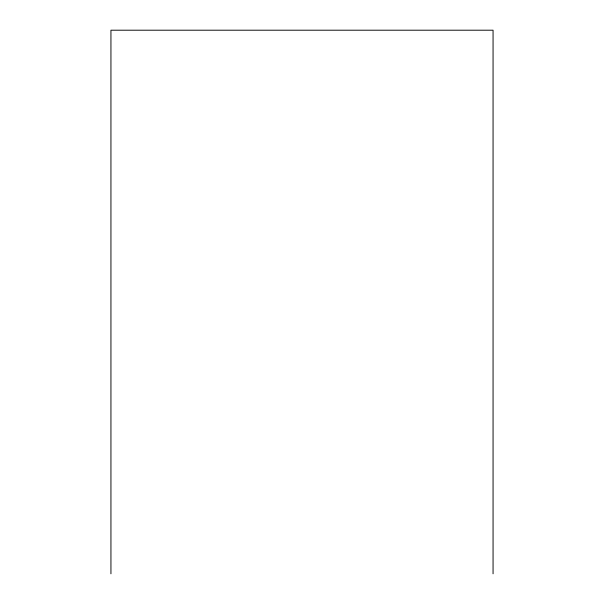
<?xml version="1.0" encoding="UTF-8"?>
<svg xmlns="http://www.w3.org/2000/svg" width="604" height="604" viewBox="0 0 604 604"><rect width="100%" height="100%" fill="white"/><g stroke="black" fill="none" stroke-linecap="round" stroke-linejoin="round"><path stroke-width="0.91" d="M493.06 573.8L493.06 30.2L110.94 30.2L110.94 573.8"/></g></svg>
